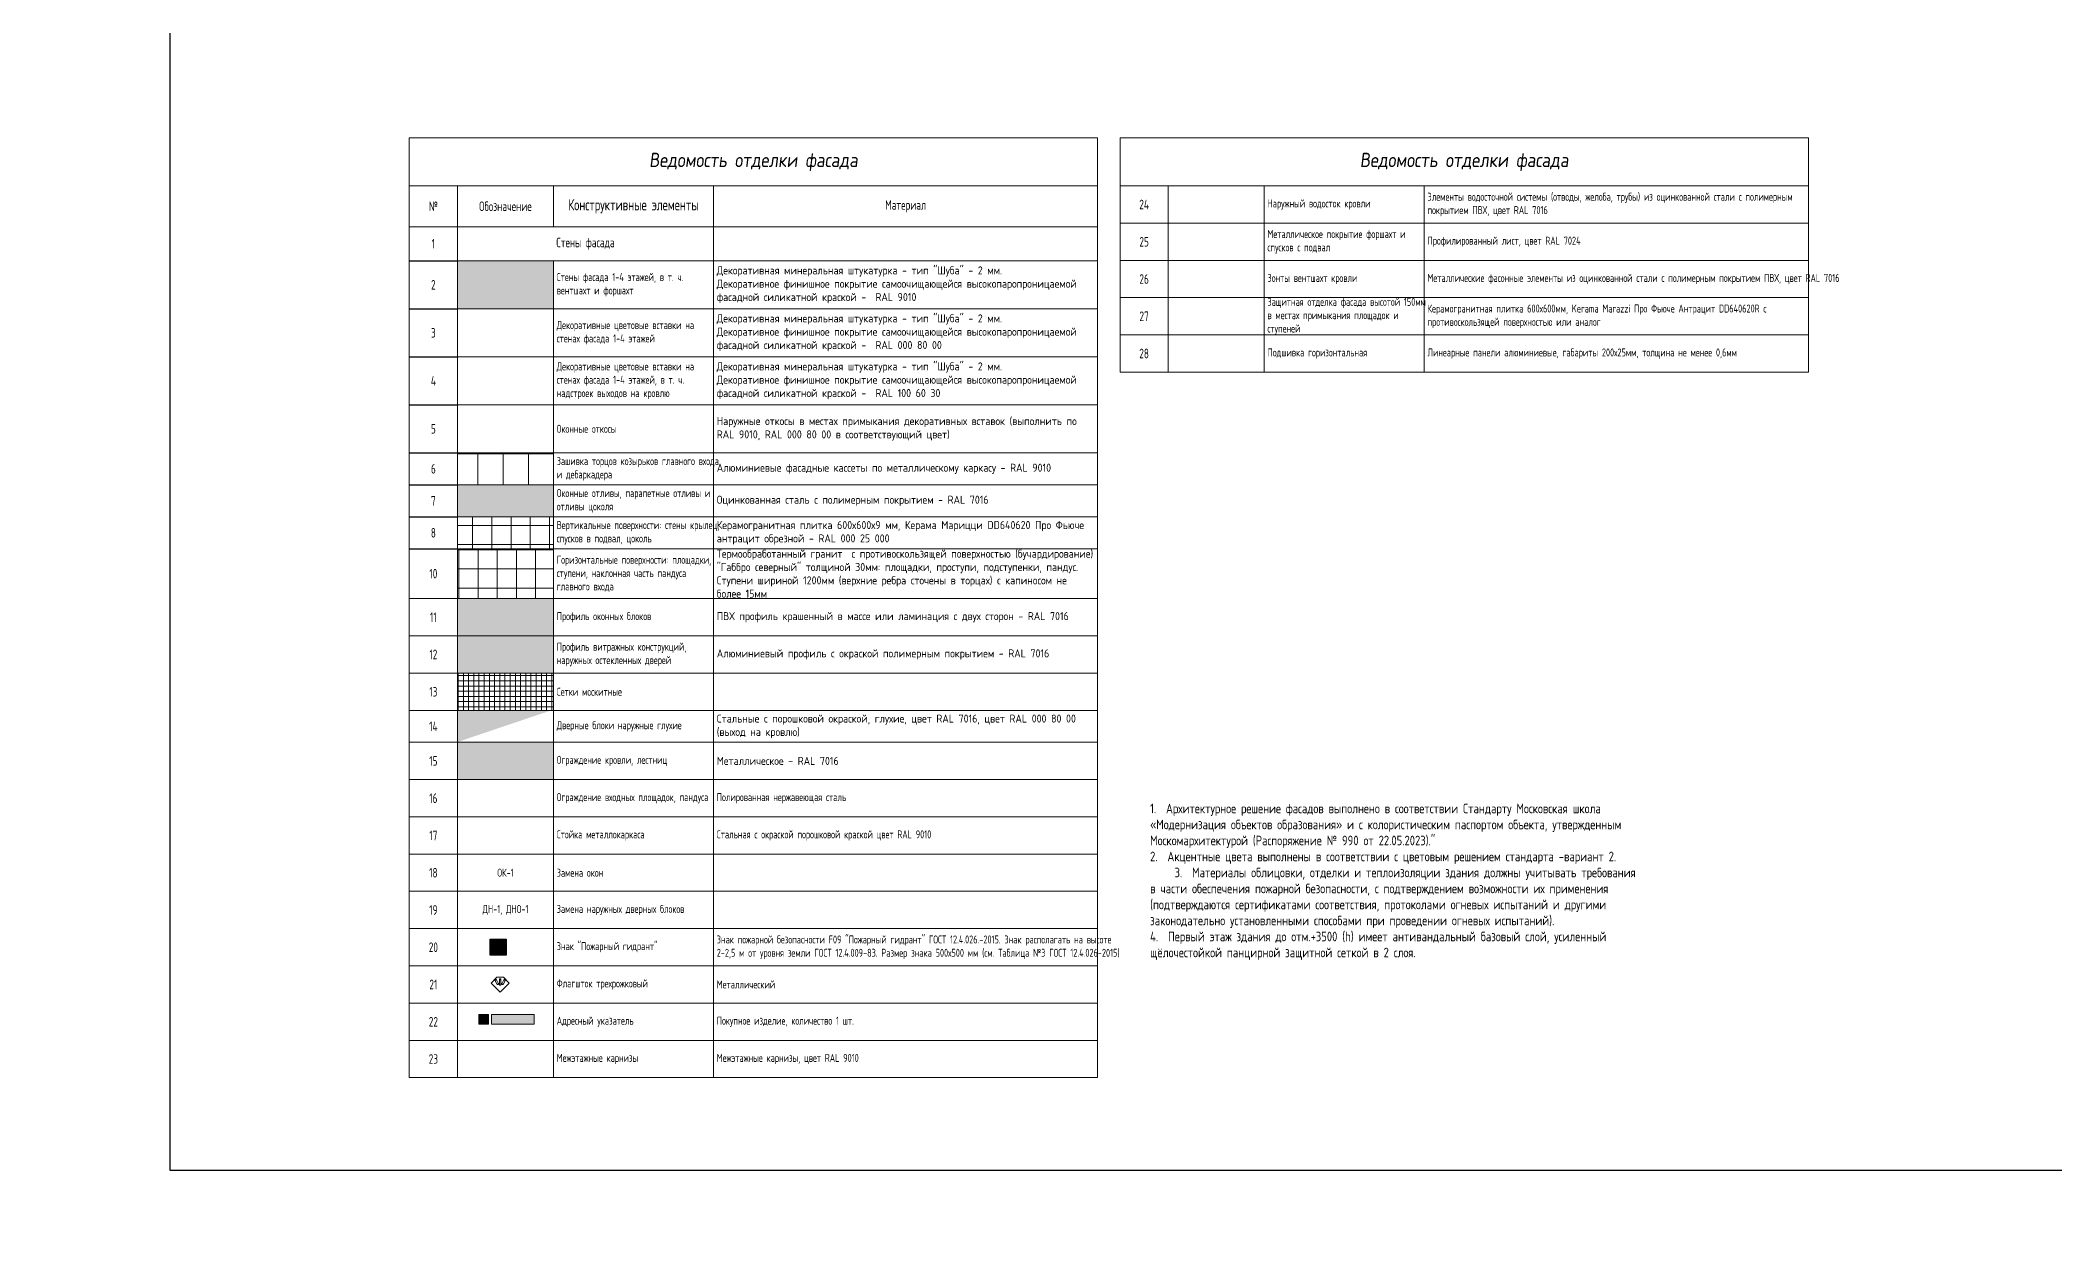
# Model space of a CAD drawing. Header units: millimetres. Extents: x -136099598 to 9192475, y 0 to 555997.
# Drawn here: x -370618 to -307688, y 240889 to 277840 of the extents above; entities that cross this region are included whole.
import ezdxf
from ezdxf import colors
from ezdxf.entities.mleader import LeaderData, LeaderLine
from ezdxf.math import Vec2, Vec3

# ---------------------------------------------------------------- set-up
doc = ezdxf.new("R2010")
doc.units = ezdxf.units.MM
doc.header["$MEASUREMENT"] = 0
doc.layers.get('0').update_dxf_attribs({"color": 250, "lineweight": 9})
for name, color, linetype, lineweight, true_color in [('!_Фасад_Штрих_Син', 7, 'Continuous', 5, 0x86d5d5), ('RAL 7016', 7, 'Continuous', 0, 0x383e42), ('RAL 9010', 7, 'Continuous', 9, 0xf7f9ef)]:
    doc.layers.add(name, color=color, linetype=linetype, lineweight=lineweight, true_color=true_color)
for name, color, linetype, lineweight in [('!_Цоколь', 7, 'Continuous', 0), ('_NEW HATCH', 5, 'Continuous', 0), ('_NEW LINES', 5, 'Continuous', 9), ('_TEXT', 189, 'Continuous', 30), ('АР-Выноски', 5, 'Continuous', 5), ('АР_Отметки', 250, 'Continuous', 15), ('ОБОРУДОВАНИЕ', 253, 'Continuous', 5)]:
    doc.layers.add(name, color=color, linetype=linetype, lineweight=lineweight)
for name, color, linetype in [('_RAMKA', 7, 'Continuous'), ('PDF _PDF _0', 7, 'Continuous'), ('АР_Таблицы', 250, 'Continuous'), ('Фасадные указатели', 7, 'Continuous')]:
    doc.layers.add(name, color=color, linetype=linetype)
doc.styles.add('GOST-2.304_Type-B', font='GOST_Common.ttf')
doc.styles.add('ICOCPEUR', font='isocpeur.ttf')
doc.styles.add('ISOCPEUR', font='isocpeur.ttf', dxfattribs={"width": 0.7})
doc.styles.add('ISOCPEUR_2', font='isocpeur.ttf', dxfattribs={"width": 0.9, "height": 300})
doc.styles.add('ISOCUPER', font='isocpeur.ttf', dxfattribs={"width": 0.85, "oblique": 7})
doc.styles.add('стиль1', font='arial.ttf', dxfattribs={"width": 0.9, "height": 300})

# ---------------------------------------------------------------- blocks, each defined once
blk = doc.blocks.new('*T314')
at = {"layer": 'АР_Таблицы', "color": 0, "linetype": 'ByBlock', "lineweight": -2, "ltscale": 150, "transparency": 16777216}
for p, q in [((0, 0), (21503, 0)), ((0, 0), (0, -29367)), ((21503, 0), (21503, -29367)), ((22203, 0), (43706, 0)), ((22203, 0), (22203, -7322)), ((43706, 0), (43706, -7322)), ((0, -1500), (21503, -1500)), ((1502, -1500), (1502, -29367)), ((4505, -1500), (4505, -2775)), ((9504, -1500), (9504, -29367)), ((22203, -1500), (43706, -1500)), ((23706, -1500), (23706, -7322)), ((26708, -1500), (26708, -7322)), ((31707, -1500), (31707, -7322)), ((0, -2775), (21503, -2775)), ((22203, -2664), (43706, -2664)), ((1502, -3841), (21503, -3841)), ((4505, -3841), (4505, -29367)), ((22203, -3829), (43706, -3829)), ((22203, -4993), (43706, -4993)), ((1502, -5341), (21503, -5341)), ((22203, -6157), (43706, -6157)), ((1502, -6841), (21503, -6841)), ((22203, -7322), (43706, -7322)), ((1502, -8341), (21503, -8341)), ((1502, -9841), (21503, -9841)), ((1502, -10841), (21503, -10841)), ((1502, -11841), (21503, -11841)), ((1502, -12841), (21503, -12841)), ((0, -14397), (21503, -14397)), ((0, -15561), (21503, -15561)), ((0, -16726), (21503, -16726)), ((0, -17890), (21503, -17890)), ((0, -18888), (21503, -18888)), ((0, -20052), (21503, -20052)), ((0, -21217), (21503, -21217)), ((0, -22381), (21503, -22381)), ((0, -23545), (21503, -23545)), ((0, -24710), (21503, -24710)), ((0, -25874), (21503, -25874)), ((0, -27038), (21503, -27038)), ((0, -28203), (21503, -28203)), ((0, -29367), (21503, -29367))]:
    blk.add_line(p, q, dxfattribs=at)
at = {"layer": 'АР_Таблицы', "color": 0, "linetype": 'ByBlock', "ltscale": 150, "transparency": 16777216}
for p, q in [((0, -3841), (1502, -3841)), ((0, -5341), (1502, -5341)), ((0, -6841), (1502, -6841)), ((0, -8341), (1502, -8341)), ((0, -9841), (1502, -9841)), ((0, -10841), (1502, -10841)), ((0, -11841), (1502, -11841)), ((0, -12841), (1502, -12841))]:
    blk.add_line(p, q, dxfattribs=at)
at = {"layer": 'АР_Таблицы', "color": 0, "ltscale": 150, "transparency": 16777216, "char_height": 450, "width": 21403, "attachment_point": 5, "style": 'ISOCUPER'}
for insert in [(10752, -750), (32954, -750)]:
    blk.add_mtext('Ведомость отделки фасада', dxfattribs=dict(at, insert=insert))
at = {"layer": 'АР_Таблицы', "ltscale": 150, "transparency": 16777216}
for s, insert, char_height, width, attachment_point, style in [('Элементы водосточной системы (отводы, желоба, трубы) из оцинкованной стали с полимерным покрытием ПВХ, цвет RAL 7016', (31807, -2082), 250, 11798.5, 4, 'ISOCPEUR'), ('№', (751, -2138), 300, 1402.5, 5, 'ISOCPEUR'), ('Обозначение', (3004, -2138), 300, 2902.3, 5, 'ISOCPEUR'), ('Конструктивные элементы', (7005, -2138), 350, 4899.7, 5, 'ISOCPEUR'), ('Материал', (15504, -2138), 300, 11898.5, 5, 'ISOCPEUR'), ('24', (22954, -2082), 300, 1225.58, 5, 'ISOCPEUR'), ('Наружный водосток кровли', (26808, -2082), 250, 4799.7, 4, 'ISOCPEUR'), ('Стены фасада', (5503, -3308), 300, 7502, 5, 'ISOCPEUR'), ('25', (22954, -3246), 300, 1225.58, 5, 'ISOCPEUR'), ('Металлическое покрытие форшахт и спусков с подвал', (26808, -3246), 250, 4799.7, 4, 'ISOCPEUR'), ('Профилированный лист, цвет RAL 7024', (31807, -3246), 250, 11798.5, 4, 'ISOCPEUR'), ('1', (751, -3308), 300, 1225.58, 5, 'ISOCPEUR'), ('Стены фасада 1-4 этажей, в т. ч. вентшахт и форшахт', (4605, -4591), 250, 4799.7, 4, 'ISOCPEUR'), ('Декоративная минеральная штукатурка - тип "Шуба" - 2 мм.^JДекоративное финишное покрытие самоочищающейся высокопаропроницаемой фасадной {\\A1;силикатной }краской -  RAL 9010', (9604, -4591), 250, 11798.5, 4, 'ISOCPEUR_2'), ('26', (22954, -4411), 300, 1225.58, 5, 'ISOCPEUR'), ('Зонты вентшахт кровли', (26808, -4411), 250, 4799.7, 4, 'ISOCPEUR'), ('Металлические фасонные элементы из оцинкованной стали с полимерным покрытием ПВХ, цвет RAL 7016', (31807, -4411), 250, 11798.5, 4, 'ISOCPEUR'), ('2', (751, -4591), 300, 1225.58, 5, 'ISOCPEUR'), ('Защитная отделка фасада высотой 150мм в местах примыкания площадок и ступеней', (26808, -5575), 250, 4799.7, 4, 'ISOCPEUR'), ('Декоративная минеральная штукатурка - тип "Шуба" - 2 мм.^JДекоративное финишное покрытие самоочищающейся высокопаропроницаемой фасадной {\\A1;силикатной }краской -  RAL 000 80 00', (9604, -6091), 250, 11798.5, 4, 'ISOCPEUR_2'), ('27', (22954, -5575), 300, 1225.58, 5, 'ISOCPEUR'), ('Керамогранитная плитка 600х600мм, Kerama Marazzi Про Фьюче Антрацит DD640620R с противоскользящей поверхностью или аналог', (31807, -5575), 250, 11798.5, 4, 'ISOCPEUR'), ('3', (751, -6091), 300, 1225.58, 5, 'ISOCPEUR'), ('Декоративные цветовые вставки на стенах фасада 1-4 этажей', (4605, -6091), 250, 4799.7, 4, 'ISOCPEUR'), ('28', (22954, -6739), 300, 1225.58, 5, 'ISOCPEUR'), ('Подшивка горизонтальная ', (26808, -6739), 250, 4799.7, 4, 'ISOCPEUR'), ('Линеарные панели алюминиевые, габариты 200х25мм, толщина не менее 0,6мм', (31807, -6739), 250, 11798.5, 4, 'ISOCPEUR'), ('4', (751, -7591), 300, 1225.58, 5, 'ISOCPEUR'), ('Декоративные цветовые вставки на стенах фасада 1-4 этажей, в т. ч. надстроек выходов на кровлю', (4605, -7591), 250, 4799.7, 4, 'ISOCPEUR'), ('Декоративная минеральная штукатурка - тип "Шуба" - 2 мм.^JДекоративное финишное покрытие самоочищающейся высокопаропроницаемой фасадной {\\A1;силикатной }краской -  RAL 100 60 30', (9604, -7591), 250, 11798.5, 4, 'ISOCPEUR_2'), ('Наружные откосы в местах примыкания декоративных вставок (выполнить по RAL 9010, RAL 000 80 00 в соответствующий цвет) ', (9604, -9091), 250, 11798.5, 4, 'ISOCPEUR_2'), ('5', (751, -9091), 300, 1225.58, 5, 'ISOCPEUR'), ('Оконные откосы', (4605, -9091), 250, 4799.7, 4, 'ISOCPEUR'), ('Зашивка торцов козырьков главного входа и дебаркадера', (4605, -10341), 250, 4799.7, 4, 'ISOCPEUR'), ('6', (751, -10341), 300, 1225.58, 5, 'ISOCPEUR'), ('Алюминиевые фасадные кассеты по металлическому каркасу - RAL 9010', (9604, -10341), 250, 11798.5, 4, 'ISOCPEUR_2'), ('7', (751, -11341), 300, 1225.58, 5, 'ISOCPEUR'), ('Оконные отливы, парапетные отливы и отливы цоколя', (4605, -11341), 250, 4799.7, 4, 'ISOCPEUR'), ('Оцинкованная сталь с полимерным покрытием - RAL 7016', (9604, -11341), 250, 11798.5, 4, 'ISOCPEUR_2'), ('8', (751, -12341), 300, 1225.58, 5, 'ISOCPEUR'), ('Вертикальные поверхности: стены крылец, спусков в подвал, цоколь', (4605, -12341), 250, 4799.7, 4, 'ISOCPEUR'), ('Керамогранитная плитка 600х600х9 мм, Керама Марицци DD640620 Про Фьюче антрацит обрезной - RAL 000 25 000', (9604, -12341), 250, 11798.5, 4, 'ISOCPEUR_2'), ('Горизонтальные поверхности: площадки, ступени, наклонная часть пандуса главного входа', (4605, -13619), 250, 4799.7, 4, 'ISOCPEUR'), ('Термообработанный гранит  с противоскользящей поверхностью (бучардирование) "Габбро северный" толщиной 30мм: площадки, проступи, подступенки, пандус. Ступени шириной 1200мм (верхние ребра сточены в торцах) с капиносом не более 15мм', (9604, -13619), 250, 11798.5, 4, 'ISOCPEUR_2'), ('10', (751, -13619), 300, 1225.58, 5, 'ISOCPEUR'), ('11', (751, -14979), 300, 1225.58, 5, 'ISOCPEUR'), ('Профиль оконных блоков', (4605, -14979), 250, 4799.7, 4, 'ISOCPEUR'), ('ПВХ профиль крашенный в массе или ламинация с двух сторон - RAL 7016', (9604, -14979), 250, 11798.5, 4, 'ISOCPEUR_2'), ('12', (751, -16143), 300, 1225.58, 5, 'ISOCPEUR'), ('Профиль витражных конструкций, наружных остекленных дверей', (4605, -16143), 250, 4799.7, 4, 'ISOCPEUR'), ('Алюминиевый профиль с окраской полимерным покрытием - RAL 7016', (9604, -16143), 250, 11798.5, 4, 'ISOCPEUR_2'), ('13', (751, -17308), 300, 1225.58, 5, 'ISOCPEUR'), ('Сетки москитные', (4605, -17308), 250, 4799.7, 4, 'ISOCPEUR'), ('14', (751, -18389), 300, 1225.58, 5, 'ISOCPEUR'), ('Дверные блоки наружные глухие', (4605, -18389), 250, 4799.7, 4, 'ISOCPEUR'), ('Стальные с порошковой окраской, глухие, цвет RAL 7016, цвет RAL 000 80 00 (выход на кровлю)', (9604, -18389), 250, 11798.5, 4, 'ISOCPEUR_2'), ('15', (751, -19470), 300, 1225.58, 5, 'ISOCPEUR'), ('Ограждение кровли, лестниц', (4605, -19470), 250, 4799.7, 4, 'ISOCPEUR'), ('Металлическое - RAL 7016', (9604, -19470), 250, 11798.5, 4, 'ISOCPEUR_2'), ('16', (751, -20635), 300, 1225.58, 5, 'ISOCPEUR'), ('Ограждение входных площадок, пандуса', (4605, -20635), 250, 4799.7, 4, 'ISOCPEUR'), ('Полированная нержавеющая сталь', (9604, -20635), 250, 11798.5, 4, 'ISOCPEUR'), ('17', (751, -21799), 300, 1225.58, 5, 'ISOCPEUR'), ('Стойка металлокаркаса', (4605, -21799), 250, 4799.7, 4, 'ISOCPEUR'), ('Стальная с окраской порошковой краской цвет RAL 9010', (9604, -21799), 250, 11798.5, 4, 'ISOCPEUR'), ('18', (751, -22963), 300, 1225.58, 5, 'ISOCPEUR'), ('ОК-1', (3004, -22963), 250, 2802.3, 5, 'ISOCPEUR'), ('Замена окон', (4605, -22963), 250, 4799.7, 4, 'ISOCPEUR'), ('19', (751, -24128), 300, 1225.58, 5, 'ISOCPEUR'), ('ДН-1, ДНО-1', (3004, -24128), 250, 2802.3, 5, 'ISOCPEUR'), ('Замена наружных дверных блоков', (4605, -24128), 250, 4799.7, 4, 'ISOCPEUR'), ('20', (751, -25292), 300, 1225.58, 5, 'ISOCPEUR'), ('Знак "Пожарный гидрант"', (4605, -25292), 250, 4799.7, 4, 'ISOCPEUR'), ('Знак пожарной безопасности F09 "Пожарный гидрант" ГОСТ 12.4.026.-2015. Знак располагать на высоте 2-2,5 м от уровня земли ГОСТ 12.4.009-83. Размер знака 500х500 мм (см. Таблица №3 ГОСТ 12.4.026-2015)', (9604, -25292), 250, 11798.5, 4, 'ISOCPEUR'), ('21', (751, -26456), 300, 1225.58, 5, 'ISOCPEUR'), ('Флагшток трехрожковый', (4605, -26456), 250, 4799.7, 4, 'ISOCPEUR'), ('Металлический ', (9604, -26456), 250, 11798.5, 4, 'ISOCPEUR'), ('22', (751, -27621), 300, 1225.58, 5, 'ISOCPEUR'), ('Адресный указатель', (4605, -27621), 250, 4799.7, 4, 'ISOCPEUR'), ('Покупное изделие, количество 1 шт.', (9604, -27621), 250, 11798.5, 4, 'ISOCPEUR'), ('23', (751, -28785), 300, 1225.58, 5, 'ISOCPEUR'), ('Межэтажные карнизы', (4605, -28785), 250, 4799.7, 4, 'ISOCPEUR'), ('Межэтажные карнизы, цвет RAL 9010', (9604, -28785), 250, 11798.5, 4, 'ISOCPEUR')]:
    blk.add_mtext(s, dxfattribs=dict(at, insert=insert, char_height=char_height, width=width, attachment_point=attachment_point, style=style))
blk = doc.blocks.new('указатель ПГ')
at = {"layer": 'Фасадные указатели', "ltscale": 50}
h = blk.add_hatch(color=7, dxfattribs=at)
h.dxf.hatch_style = 1
h.paths.add_polyline_path([(0, 350), (0, 0), (350, 0), (350, 350)])
at = {"layer": 'Фасадные указатели', "lineweight": 30, "true_color": 0xdb0a0a}
h = blk.add_hatch(color=12, dxfattribs=at)
h.dxf.hatch_style = 1
h.paths.add_polyline_path([(40, 175), (68, 152), (68, 198)])
h = blk.add_hatch(color=12, dxfattribs=at)
h.dxf.hatch_style = 1
h.paths.add_polyline_path([(175, 30), (198, 58), (152, 58)])
h = blk.add_hatch(color=12, dxfattribs=at)
h.dxf.hatch_style = 1
h.paths.add_polyline_path([(282, 198), (282, 152), (310, 175)])
at = {"layer": 'Фасадные указатели', "color": 12, "lineweight": 30, "true_color": 0xdb0a0a}
blk.add_lwpolyline([(350, 0), (0, 0), (0, 350), (350, 350)], close=True, dxfattribs=at)
for points in [[(40, 175), (68, 198)], [(40, 175), (68, 152)], [(68, 198), (68, 152)], [(175, 30), (152, 58)], [(152, 58), (198, 58)], [(175, 30), (198, 58)], [(310, 175), (282, 198)], [(282, 198), (282, 152)], [(310, 175), (282, 152)]]:
    blk.add_lwpolyline(points, dxfattribs=at)
at = {"layer": 'Фасадные указатели', "color": 12, "lineweight": 30, "true_color": 0xdb0a0a, "const_width": 10}
for points in [[(150, 175), (68, 175)], [(175, 140), (175, 58)], [(200, 175), (282, 175)]]:
    blk.add_lwpolyline(points, dxfattribs=at)
at = {"layer": 'Фасадные указатели', "color": 12, "lineweight": 30, "true_color": 0xdb0a0a, "insert": (179, 270), "char_height": 100, "attachment_point": 5, "style": 'стиль1'}
blk.add_mtext_dynamic_manual_height_columns('ПГ', width=332.15, gutter_width=2500, heights=[0], dxfattribs=at)
blk = doc.blocks.new('A$C68e30825')
at = {"layer": 'ОБОРУДОВАНИЕ', "color": 0}
for p, q in [((-103, 463), (-283, 283)), ((-283, 283), (0, 0)), ((-170, 374), (-102, 256)), ((-58, 281), (-126, 399)), ((103, 463), (-103, 463)), ((-25, 399), (-25, 248)), ((0, 0), (283, 283)), ((25, 248), (25, 399)), ((126, 399), (58, 281)), ((102, 256), (170, 374)), ((283, 283), (103, 463))]:
    blk.add_line(p, q, dxfattribs=at)
at = {"layer": 'ОБОРУДОВАНИЕ', "color": 0, "flags": 128}
for points in [[(-58, 281), (-55, 274), (-53, 266), (-52, 259), (-53, 252), (-55, 246), (-58, 241), (-62, 238), (-68, 236), (-74, 235), (-80, 237), (-86, 240), (-92, 244), (-97, 249), (-102, 256)], [(-25, 248), (-24, 240), (-23, 233), (-20, 226), (-16, 220), (-11, 216), (-6, 214), (0, 213), (6, 214), (11, 216), (16, 220), (20, 226), (23, 233), (24, 240), (25, 248)], [(102, 256), (97, 249), (92, 244), (86, 240), (80, 237), (74, 235), (68, 236), (62, 238), (58, 241), (55, 246), (53, 252), (52, 259), (53, 266), (55, 274), (58, 281)]]:
    blk.add_lwpolyline(points, dxfattribs=at)
at = {"layer": 'ОБОРУДОВАНИЕ', "color": 0}
for centre, major_axis, start_param, end_param in [((-148, 386), (21.7, 12.5), 0, 3.141593), ((-148, 386), (21.7, 12.5), 3.141593, 6.283185), ((0, 399), (25, 0), 0, 3.141593), ((0, 399), (25, 0), 3.141593, 6.283185), ((148, 386), (-21.7, 12.5), 0, 3.141593), ((148, 386), (-21.7, 12.5), 3.141593, 6.283185)]:
    blk.add_ellipse(centre, major_axis=major_axis, ratio=0.707107, start_param=start_param, end_param=end_param, dxfattribs=at)
blk = doc.blocks.new('_DotSmall')
at = {"color": 0, "linetype": 'ByBlock', "const_width": 0.5}
blk.add_lwpolyline([(-0.0625, 0, 1), (0.0625, 0, 1)], format="xyb", close=True, dxfattribs=at)
blk = doc.blocks.new('*T756')
at = {"layer": 'АР_Таблицы', "color": 0, "linetype": 'ByBlock', "lineweight": -2, "ltscale": 150, "transparency": 16777216}
for p, q in [((0, 0), (21503, 0)), ((0, 0), (0, -7322)), ((21503, 0), (21503, -7322)), ((0, -1500), (21503, -1500)), ((1502, -1500), (1502, -7322)), ((4505, -1500), (4505, -7322)), ((9504, -1500), (9504, -7322)), ((0, -2664), (21503, -2664)), ((0, -3829), (21503, -3829)), ((0, -4993), (21503, -4993)), ((0, -6157), (21503, -6157)), ((0, -7322), (21503, -7322))]:
    blk.add_line(p, q, dxfattribs=at)
at = {"layer": 'АР_Таблицы', "color": 0, "ltscale": 150, "transparency": 16777216, "insert": (10752, -750), "char_height": 450, "width": 21403, "attachment_point": 5, "style": 'ISOCUPER'}
blk.add_mtext('Ведомость отделки фасада', dxfattribs=at)
at = {"layer": 'АР_Таблицы', "ltscale": 150, "transparency": 16777216, "style": 'ISOCPEUR'}
for s, insert, char_height, width, attachment_point in [('Элементы водосточной системы (отводы, желоба, трубы) из оцинкованной стали с полимерным покрытием ПВХ, цвет RAL 7016', (9604, -2082), 250, 11798.5, 4), ('24', (751, -2082), 300, 1225.58, 5), ('Наружный водосток кровли', (4605, -2082), 250, 4799.7, 4), ('25', (751, -3246), 300, 1225.58, 5), ('Металлическое покрытие форшахт и спусков с подвал', (4605, -3246), 250, 4799.7, 4), ('Профилированный лист, цвет RAL 7024', (9604, -3246), 250, 11798.5, 4), ('26', (751, -4411), 300, 1225.58, 5), ('Зонты вентшахт кровли', (4605, -4411), 250, 4799.7, 4), ('Металлические фасонные элементы из оцинкованной стали с полимерным покрытием ПВХ, цвет RAL 7016', (9604, -4411), 250, 11798.5, 4), ('Защитная отделка фасада высотой 150мм в местах примыкания площадок и ступеней', (4605, -5575), 250, 4799.7, 4), ('27', (751, -5575), 300, 1225.58, 5), ('Керамогранитная плитка 600х600мм, Kerama Marazzi Про Фьюче Антрацит DD640620R с противоскользящей поверхностью или аналог', (9604, -5575), 250, 11798.5, 4), ('28', (751, -6739), 300, 1225.58, 5), ('Подшивка горизонтальная ', (4605, -6739), 250, 4799.7, 4), ('Линеарные панели алюминиевые, габариты 200х25мм, толщина не менее 0,6мм', (9604, -6739), 250, 11798.5, 4)]:
    blk.add_mtext(s, dxfattribs=dict(at, insert=insert, char_height=char_height, width=width, attachment_point=attachment_point))

msp = doc.modelspace()

# ---------------------------------------------------------------- hatches: boundary and pattern name
at = {"layer": '!_Фасад_Штрих_Син', "true_color": 0x383e42}
h = msp.add_hatch(dxfattribs=at)
h.set_pattern_fill('GRATE', color=250, scale=1000, angle=90)
h.set_pattern_definition([(90, (-348221.6, 264919.64), (-793.75, 5e-14), []), (180, (-348221.6, 264919.6), (-4e-13, -3175), [])])
h.paths.add_polyline_path([(-357586.6, 263949), (-357586.6, 264949), (-354584.3, 264949), (-354584.3, 263949)])
at = {"layer": '!_Цоколь', "lineweight": 0, "ltscale": 5, "true_color": 0x636466}
h = msp.add_hatch(dxfattribs=at)
h.set_pattern_fill('ANSI37', color=251, scale=4800, angle=45)
h.set_pattern_definition([(90, (535688.06, -120), (-600, 1e-13), []), (180, (535688.06, -120), (-2e-13, -600), [])])
h.paths.add_polyline_path([(-354584.3, 262949), (-357586.6, 262949), (-357586.6, 261949), (-354584.3, 261949)])
at = {"layer": '!_Цоколь', "lineweight": 0, "ltscale": 5, "true_color": 0xf1ece1}
h = msp.add_hatch(dxfattribs=at)
h.set_pattern_fill('ANSI37', color=254, scale=4800, angle=45)
h.set_pattern_definition([(90, (559256.95, 11119.66), (-600, 1e-13), []), (180, (559256.95, 11119.66), (-2e-13, -600), [])])
h.paths.add_polyline_path([(-357583.3, 260392.8), (-354584.3, 260392.8), (-354584.3, 261948.4), (-357589.9, 261949)])
at = {"layer": '_NEW HATCH', "true_color": 0x0000ff}
h = msp.add_hatch(color=5, dxfattribs=at)
h.dxf.hatch_style = 1
h.paths.add_polyline_path([(-356919.7, 247092.5), (-356619.7, 247092.5), (-356619.7, 247392.5), (-356919.7, 247392.5)])
at = {"layer": '_NEW HATCH', "true_color": 0xffffff}
h = msp.add_hatch(color=7, dxfattribs=at)
h.dxf.hatch_style = 1
h.paths.add_polyline_path([(-356519.7, 247092.5), (-355192.2, 247092.5), (-355192.2, 247392.5), (-356519.7, 247392.5)])
at = {"layer": 'PDF _PDF _0', "lineweight": 0, "ltscale": 10, "true_color": 0x636466}
h = msp.add_hatch(dxfattribs=at)
h.set_pattern_fill('ANSI37', color=251, scale=1300, angle=135)
h.set_pattern_definition([(180, (-20051.96, -17453.7), (-1e-14, -162.5), []), (270, (-20051.96, -17453.7), (162.5, -3e-14), [])])
h.paths.add_polyline_path([(-357580, 256908.8), (-354584.3, 256908.8), (-354584.3, 258072.5), (-357586.6, 258073.1)])
at = {"layer": 'RAL 7016'}
h = msp.add_hatch(color=256, dxfattribs=at)
h.dxf.hatch_style = 1
h.paths.add_polyline_path([(-354584.3, 263949), (-357586.6, 263949), (-357586.6, 262949), (-354584.3, 262949)])
h = msp.add_hatch(color=256, dxfattribs=at)
h.dxf.hatch_style = 1
h.paths.add_polyline_path([(-354584.3, 260401.8), (-357586.7, 260389.1), (-357586.6, 259237.4), (-354584.3, 259237.4)])
h = msp.add_hatch(color=256, dxfattribs=at)
h.dxf.hatch_style = 1
h.paths.add_polyline_path([(-354584.3, 259237.4), (-357586.6, 259237.4), (-357586.6, 258073.1), (-354584.3, 258073.1)])
at = {"layer": 'RAL 7016', "transparency": 33554687}
h = msp.add_hatch(color=256, dxfattribs=at)
h.dxf.hatch_style = 1
h.paths.add_polyline_path([(-354624.5, 256910.7), (-357586.6, 256910.7), (-357586.6, 255910.7)])
h = msp.add_hatch(color=256, dxfattribs=at)
h.dxf.hatch_style = 1
h.paths.add_polyline_path([(-354584.3, 255910.6), (-357586.6, 255910.6), (-357586.6, 254746.2), (-354584.3, 254746.2)])
at = {"layer": 'RAL 9010', "ltscale": 10}
h = msp.add_hatch(color=256, dxfattribs=at)
h.dxf.hatch_style = 1
h.paths.add_polyline_path([(-357586.6, 270949), (-354586.6, 270949), (-354586.6, 269449), (-357586.6, 269449)])

# ---------------------------------------------------------------- linework, layer by layer
at = {"layer": '_NEW LINES'}
for points in [[(-356919.7, 247092.5), (-356619.7, 247092.5), (-356619.7, 247392.5), (-356919.7, 247392.5)], [(-356519.7, 247092.5), (-355192.2, 247092.5), (-355192.2, 247392.5), (-356519.7, 247392.5)]]:
    msp.add_lwpolyline(points, close=True, dxfattribs=at)
at = {"layer": '_RAMKA', "ltscale": 100}
msp.add_lwpolyline([(-245672.6, 242529), (-245672.6, 326529), (-366572.1, 326529), (-366572.1, 242529)], close=True, dxfattribs=at)

# ---------------------------------------------------------------- block references
for name, p in [('*T314', (-359089.1, 274789.7)), ('*T756', (-336886.1, 274789.7))]:
    msp.add_blockref(name, p)
at = {"ltscale": 150}
msp.add_blockref('A$C68e30825', (-356251.4, 248096.1), dxfattribs=at)
at = {"layer": 'Фасадные указатели', "xscale": 1.428571428571429, "yscale": 1.428571428571429, "zscale": 1.428571428571429}
msp.add_blockref('указатель ПГ', (-356567.9, 249253.8), dxfattribs=at)

# ---------------------------------------------------------------- texts
at = {"layer": '_TEXT', "color": 254, "insert": (-356769.7, 247242.5), "char_height": 100, "width": 300, "attachment_point": 5, "style": 'GOST-2.304_Type-B'}
msp.add_mtext('{\\fArial|b0|i0|c204|p34;14}', dxfattribs=at)
at = {"layer": 'АР-Выноски', "insert": (-335947.2, 253983.5), "char_height": 300, "width": 15311.358, "attachment_point": 1, "style": 'ICOCPEUR'}
msp.add_mtext('{\\W0.8;1.  Архитектурное решение фасадов выполнено в соответствии Стандарту Московская школа  «Модернизация объектов образования» и с колористическим паспортом объекта, утвержденным Москомархитектурой (Распоряжение № 990 от 22.05.2023)."\\P2.  Акцентные цвета выполнены в соответствии с цветовым решением стандарта -вариант 2.                                                                                                                3.  Материалы облицовки, отделки и теплоизоляции здания должны учитывать требования в части обеспечения пожарной безопасности, с подтверждением возможности их применения (подтверждаются сертификатами соответствия, протоколами огневых испытаний и другими законодательно установленными способами при проведении огневых испытаний).  \\P4.  Первый этаж здания до отм.+3500 (h) имеет антивандальный базовый слой, усиленный щёлочестойкой панцирной защитной сеткой в 2 слоя.                                }', dxfattribs=at)

# ---------------------------------------------------------------- leaders
at = {"layer": 'АР_Отметки'}
ml = msp.add_multileader_mtext('Standard', dxfattribs=at)
ml.set_content('Л.4', color=256, style='ISOCPEUR')
ml.set_leader_properties(color=256, linetype='Continuous', lineweight=-1)
ml.set_arrow_properties(name='DOTSMALL')
ml.build(insert=Vec2(0, 0))
ml.multileader.update_dxf_attribs({"has_text_frame": 1, "text_left_attachment_type": 4, "text_right_attachment_type": 4, "dogleg_length": 100, "arrow_head_size": 180})
ctx = ml.context
ctx.base_point, ctx.char_height, ctx.arrow_head_size, ctx.landing_gap_size, ctx.plane_origin = Vec3(-311135.8, 538598.3), 250, 180, 50, Vec3(-283015.4, 526440.7)
ctx.left_attachment, ctx.right_attachment = 4, 4
notes = []
notes.append((ctx, [(0, (0, 0, 0), (0, 0), (1, 0), 1, [])]))
ctx.mtext.insert, ctx.mtext.width, ctx.mtext.line_spacing_style, ctx.mtext.flow_direction = Vec3(-311085.8, 538931.7), 852.697, 2, 5
ml = msp.add_multileader_mtext('Standard', dxfattribs=at)
ml.set_content('+19,400', color=256, style='ISOCPEUR')
ml.set_leader_properties(color=256, linetype='Continuous', lineweight=-1)
ml.set_arrow_properties(name='DOTSMALL')
ml.build(insert=Vec2(0, 0))
ml.multileader.update_dxf_attribs({"has_text_frame": 1, "text_left_attachment_type": 4, "text_right_attachment_type": 4, "dogleg_length": 100, "arrow_head_size": 180})
ctx = ml.context
ctx.base_point, ctx.char_height, ctx.arrow_head_size, ctx.landing_gap_size, ctx.plane_origin = Vec3(-322660.1, 485151.1), 250, 180, 50, Vec3(-322657.2, 482963.8)
ctx.left_attachment, ctx.right_attachment = 4, 4
notes.append((ctx, [(0, (0, 0, 0), (0, 0), (1, 0), 1, [])]))
ctx.mtext.insert, ctx.mtext.width, ctx.mtext.defined_height, ctx.mtext.line_spacing_style, ctx.mtext.flow_direction = Vec3(-322610.1, 485484.5), 696.035, 776.5, 2, 5
for ctx, leaders in notes:
    for number, flags, end, landing, length, lines in leaders:
        leader = LeaderData()
        leader.index, (leader.has_last_leader_line, leader.has_dogleg_vector, leader.attachment_direction) = number, flags
        leader.last_leader_point, leader.dogleg_vector, leader.dogleg_length = Vec3(end), Vec3(landing), length
        for number, points, colour, breaks in lines:
            line = LeaderLine()
            line.index, line.vertices, line.color, line.breaks = number, Vec3.list(points), colors.encode_raw_color(colour), breaks
            leader.lines.append(line)
        ctx.leaders.append(leader)

doc.saveas('drawing.dxf')
